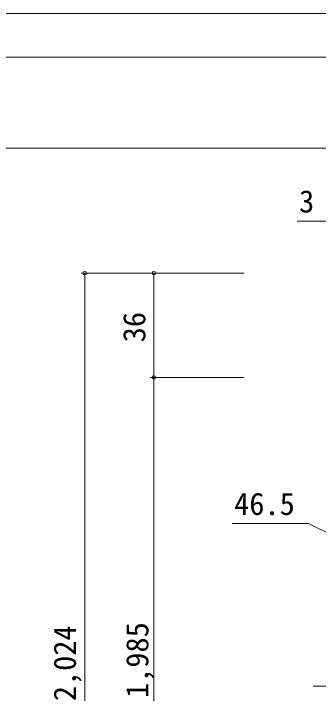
# Model space of a CAD drawing. Units: millimetres on the paper, enlarged 10 times, with parts at other scales. Extents: x -2000 to 2000, y -1385 to 1385.
# Drawn here: x -1475 to -1124, y 602 to 1385 of the extents above; entities that cross this region are included whole.
import ezdxf
from ezdxf.enums import TextEntityAlignment as Align

# ---------------------------------------------------------------- set-up
doc = ezdxf.new("R2010")
doc.units = ezdxf.units.MM
doc.header["$LTSCALE"] = 10
doc.header["$PDMODE"] = 32
doc.header["$PDSIZE"] = 4
doc.linetypes.add('DOUBLE_CHAIN2', pattern=[12.8, 9, -1, 0.6, -0.6, 0.6, -1])
for name, color, linetype, lineweight in [('1-0_H-SYM', 7, 'Continuous', 20), ('1-1_0', 7, 'Continuous', 20), ('2-0_18', 7, 'Continuous', 18)]:
    doc.layers.add(name, color=color, linetype=linetype, lineweight=lineweight)
doc.styles.add('ＭＳ ゴシック', font='')
doc.styles.get('ＭＳ ゴシック').set_extended_font_data('MS Gothic')

msp = doc.modelspace()

# ---------------------------------------------------------------- linework, layer by layer
at = {"layer": '1-0_H-SYM'}
for p, q in [((-1950, 1335), (380, 1335)), ((-1950, 1335), (380, 1335)), ((-1950, 1230), (380, 1230)), ((-1950, 1230), (380, 1230))]:
    msp.add_line(p, q, dxfattribs=at)
at = {"layer": '1-1_0'}
for p, q in [((-1950, 1335), (380, 1335)), ((-1950, 1230), (380, 1230))]:
    msp.add_line(p, q, dxfattribs=at)
msp.add_lwpolyline([(2000, -1385), (2000, 1385), (-2000, 1385), (-2000, -1385)], dxfattribs=at)
at = {"layer": '2-0_18', "color": 4, "lineweight": 9}
for p, q in [((-1251.79, 1086.11), (-1397.37, 1086.11)), ((-1393.2, 1086.11), (-1393.2, 142.29)), ((-1209.91, 1086.11), (-1317.85, 1086.11)), ((-1313.69, 966.11), (-1313.69, 1086.11)), ((-1209.91, 966.11), (-1317.85, 966.11)), ((-1313.69, 966.11), (-1313.69, 152.29)), ((-1135.75, 797.93), (-1223.47, 797.93)), ((-1030.94, 745.11), (-1135.75, 797.93))]:
    msp.add_line(p, q, dxfattribs=at)
at = {"layer": '2-0_18', "linetype": 'DOUBLE_CHAIN2', "lineweight": 20}
msp.add_line((-528.44, 610.62), (-1135.11, 610.62), dxfattribs=at)
at = {"layer": '2-0_18', "color": 4, "lineweight": 9}
msp.add_lwpolyline([(-1108.44, 1146.2), (-1118.44, 1146.2), (-1148.72, 1146.2)], dxfattribs=at)
at = {"layer": '2-0_18', "color": 4}
for p in [(-1393.2, 1086.11), (-1313.69, 1086.11), (-1313.69, 966.11)]:
    msp.add_point(p, dxfattribs=at)

# ---------------------------------------------------------------- texts
at = {"layer": '2-0_18', "style": 'ＭＳ ゴシック'}
for s, p in [('3', (-1146.64, 1148.28)), ('46.5', (-1221.39, 800.02))]:
    msp.add_text(s, height=25.66, dxfattribs=at).set_placement(p, align=Align.BOTTOM_LEFT)
for s, p in [('36', (-1315.77, 1006.55)), ('枠内IH:1,985', (-1312.3, 474.62)), ('枠外H:2,024', (-1395.7, 488.42))]:
    msp.add_text(s, height=25.66, rotation=90, dxfattribs=at).set_placement(p, align=Align.BOTTOM_LEFT)

doc.saveas('drawing.dxf')
